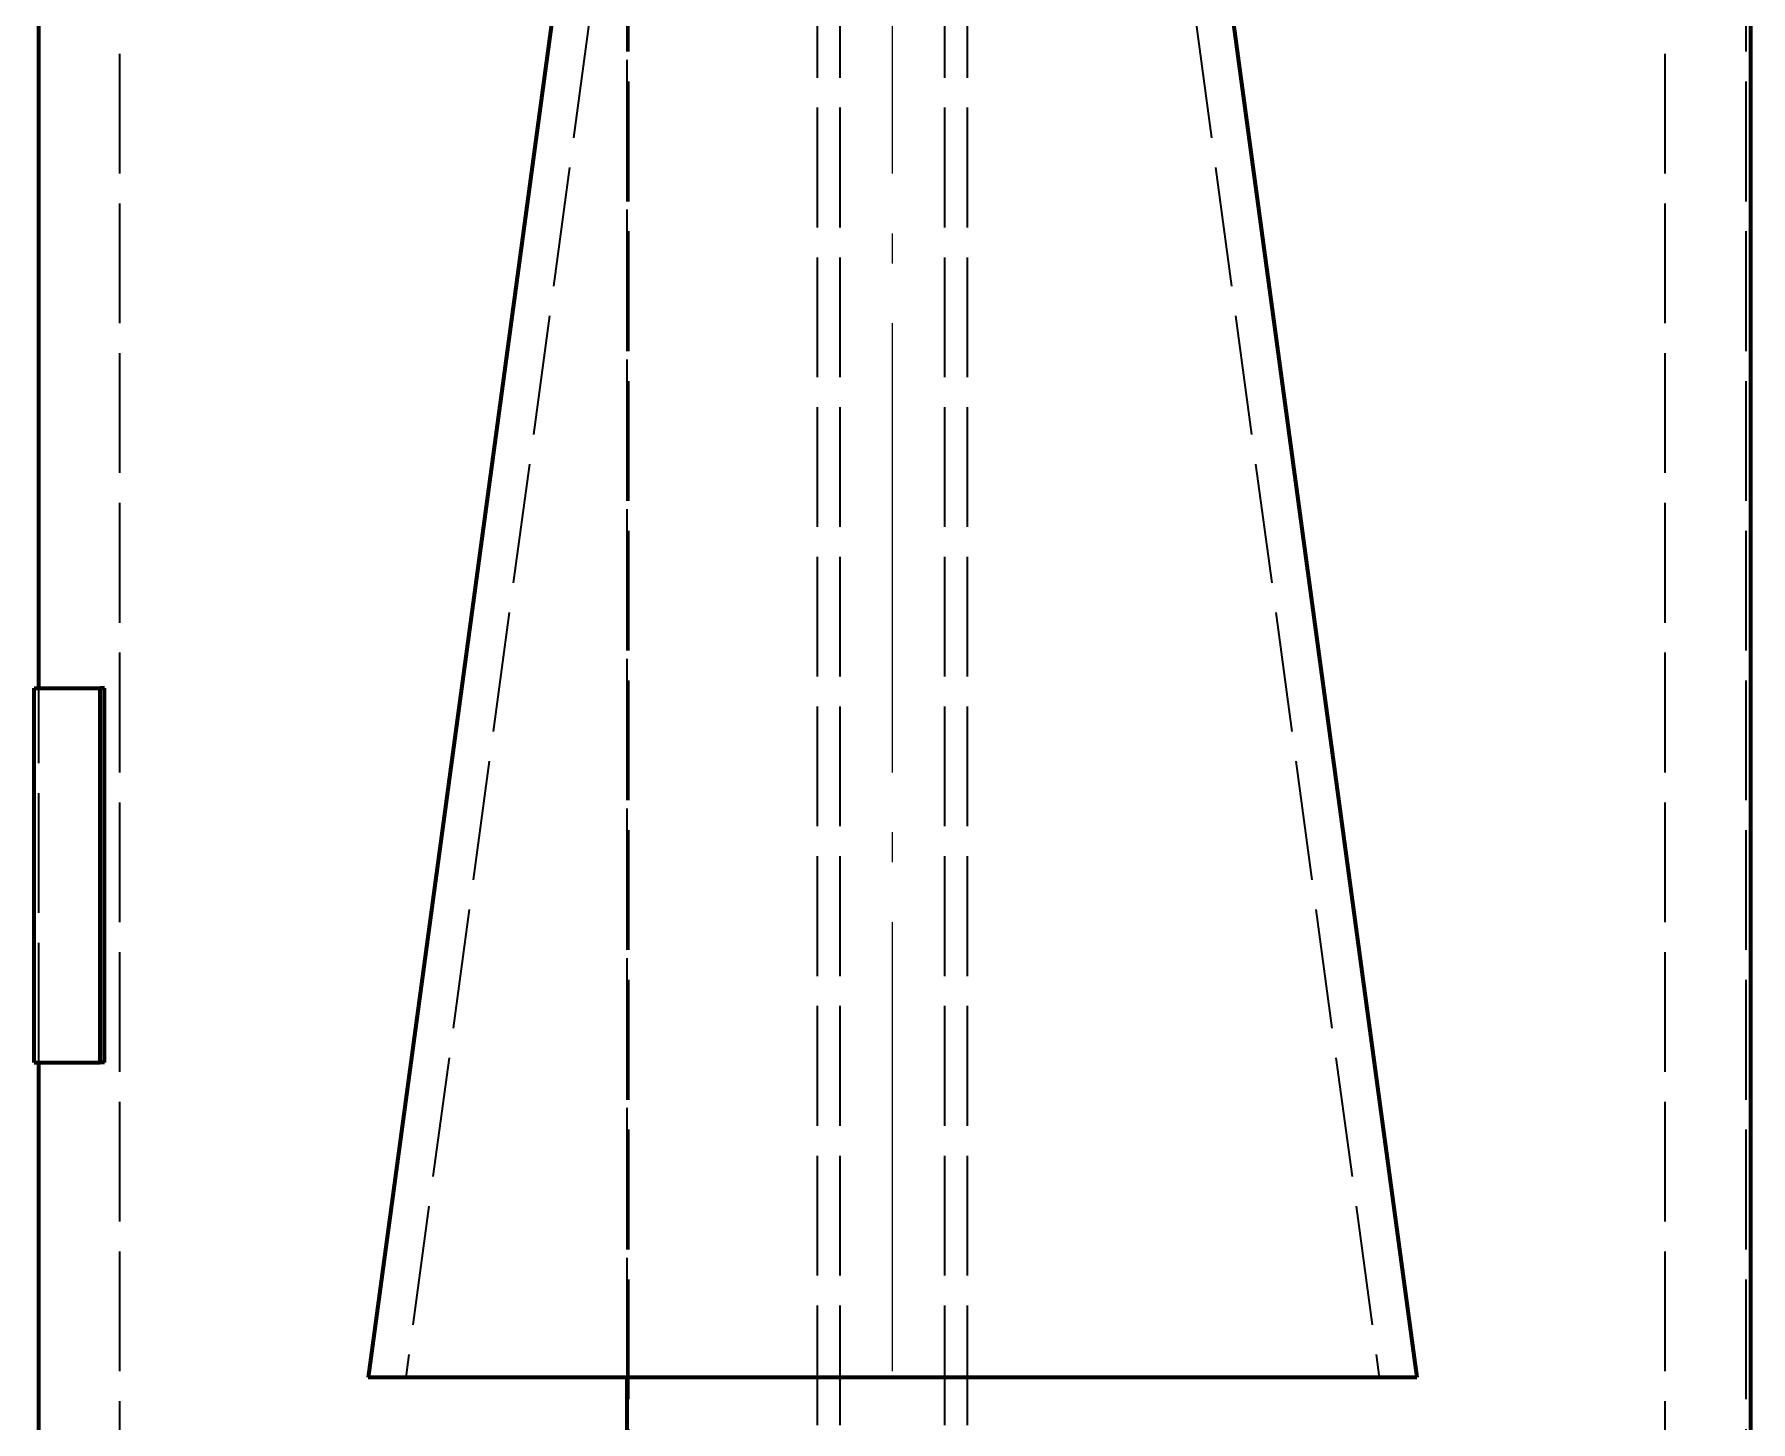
# Model space of a CAD drawing. Header units: millimetres. Extents: x 0 to 2382, y 0 to 420.
# Drawn here: x 295.8 to 353.1, y 236.8 to 283.1 of the extents above; entities that cross this region are included whole.
import ezdxf

# ---------------------------------------------------------------- set-up
doc = ezdxf.new("R2010")
doc.units = ezdxf.units.MM
doc.linetypes.add('IRAM-E-TRAZOS', pattern=[5, 4, -1])
doc.linetypes.add('IRAM-F-TRAZO-PUNTO', pattern=[20, 15, -2, 1, -2])
for name, color, linetype, lineweight in [('01-VISIBLE', 7, 'CONTINUOUS', 70), ('02-OCULTA', 4, 'IRAM-E-TRAZOS', 35), ('03-EJE', 1, 'IRAM-F-TRAZO-PUNTO', 18)]:
    doc.layers.add(name, color=color, linetype=linetype, lineweight=lineweight)

msp = doc.modelspace()

# ---------------------------------------------------------------- linework, layer by layer
at = {"layer": '01-VISIBLE'}
for p, q in [((353.145, 182.521), (353.145, 327.5)), ((295.995, 261.26), (295.995, 319.251)), ((316.33, 307.244), (306.995, 238.244)), ((332.66, 307.244), (341.995, 238.244)), ((295.845, 248.76), (295.845, 261.26)), ((298.048, 248.76), (298.048, 261.26)), ((298.187, 261.26), (298.048, 261.26)), ((298.187, 248.76), (298.187, 261.26)), ((295.995, 168.451), (295.995, 248.76)), ((298.187, 248.76), (298.048, 248.76)), ((315.642, 182.521), (315.642, 238.244))]:
    msp.add_line(p, q, dxfattribs=at)
for points in [[(295.845, 261.26), (296.12, 261.26), (296.396, 261.26), (296.671, 261.26), (296.947, 261.26), (297.222, 261.26), (297.497, 261.26), (297.773, 261.26), (298.048, 261.26)], [(295.845, 248.76), (296.12, 248.76), (296.396, 248.76), (296.671, 248.76), (296.947, 248.76), (297.222, 248.76), (297.497, 248.76), (297.773, 248.76), (298.048, 248.76)], [(324.495, 238.244), (324.245, 238.244), (323.995, 238.244), (323.745, 238.244), (323.495, 238.244), (323.245, 238.244), (322.995, 238.244), (322.745, 238.244), (322.495, 238.244), (322.245, 238.244), (321.995, 238.244), (321.745, 238.244), (321.495, 238.244), (321.245, 238.244), (320.995, 238.244), (320.745, 238.244), (320.495, 238.244), (320.245, 238.244), (319.995, 238.244), (319.745, 238.244), (319.495, 238.244), (319.245, 238.244), (318.995, 238.244), (318.745, 238.244), (318.495, 238.244), (318.245, 238.244), (317.995, 238.244), (317.745, 238.244), (317.495, 238.244), (317.245, 238.244), (316.995, 238.244), (316.745, 238.244), (316.495, 238.244), (316.245, 238.244), (315.995, 238.244), (315.745, 238.244), (315.495, 238.244), (315.245, 238.244), (314.995, 238.244), (314.745, 238.244), (314.495, 238.244), (314.245, 238.244), (313.995, 238.244), (313.745, 238.244), (313.495, 238.244), (313.245, 238.244), (312.995, 238.244), (312.745, 238.244), (312.495, 238.244), (312.245, 238.244), (311.995, 238.244), (311.745, 238.244), (311.495, 238.244), (311.245, 238.244), (310.995, 238.244), (310.745, 238.244), (310.495, 238.244), (310.245, 238.244), (309.995, 238.244), (309.745, 238.244), (309.495, 238.244), (309.245, 238.244), (308.995, 238.244), (308.745, 238.244), (308.495, 238.244), (308.245, 238.244), (307.995, 238.244), (307.745, 238.244), (307.495, 238.244), (307.245, 238.244), (306.995, 238.244)], [(341.995, 238.244), (341.741, 238.244), (341.488, 238.244), (341.234, 238.244), (340.981, 238.244), (340.727, 238.244), (340.473, 238.244), (340.22, 238.244), (339.966, 238.244), (339.712, 238.244), (339.459, 238.244), (339.205, 238.244), (338.952, 238.244), (338.698, 238.244), (338.444, 238.244), (338.191, 238.244), (337.937, 238.244), (337.683, 238.244), (337.43, 238.244), (337.176, 238.244), (336.923, 238.244), (336.669, 238.244), (336.415, 238.244), (336.162, 238.244), (335.908, 238.244), (335.654, 238.244), (335.401, 238.244), (335.147, 238.244), (334.894, 238.244), (334.64, 238.244), (334.386, 238.244), (334.133, 238.244), (333.879, 238.244), (333.625, 238.244), (333.372, 238.244), (333.118, 238.244), (332.865, 238.244), (332.611, 238.244), (332.357, 238.244), (332.104, 238.244), (331.85, 238.244), (331.596, 238.244), (331.343, 238.244), (331.089, 238.244), (330.836, 238.244), (330.582, 238.244), (330.328, 238.244), (330.075, 238.244), (329.821, 238.244), (329.567, 238.244), (329.314, 238.244), (329.06, 238.244), (328.807, 238.244), (328.553, 238.244), (328.299, 238.244), (328.046, 238.244), (327.792, 238.244), (327.538, 238.244), (327.285, 238.244), (327.031, 238.244), (326.778, 238.244), (326.524, 238.244), (326.27, 238.244), (326.017, 238.244), (325.763, 238.244), (325.509, 238.244), (325.256, 238.244), (325.002, 238.244), (324.749, 238.244), (324.495, 238.244)]]:
    msp.add_lwpolyline(points, dxfattribs=at)
at = {"layer": '02-OCULTA'}
for p, q in [((321.995, 151.651), (321.995, 340.169)), ((322.745, 151.651), (322.745, 340.169)), ((326.245, 151.651), (326.245, 340.169)), ((326.995, 151.651), (326.995, 340.169)), ((315.642, 182.521), (315.642, 327.5)), ((315.688, 182.521), (315.688, 327.5)), ((315.688, 182.521), (315.688, 327.5)), ((352.995, 182.521), (352.995, 327.5)), ((319.745, 323.244), (308.245, 238.244)), ((329.245, 323.244), (340.745, 238.244)), ((298.695, 168.451), (298.695, 319.251)), ((350.295, 168.451), (350.295, 319.251)), ((352.995, 182.521), (352.995, 319.251)), ((315.642, 238.244), (315.642, 302.154)), ((295.995, 248.76), (295.995, 261.26)), ((295.995, 248.76), (295.995, 261.26)), ((298.048, 248.76), (298.048, 261.26)), ((298.187, 261.26), (298.048, 261.26)), ((298.187, 248.76), (298.187, 261.26)), ((298.187, 248.76), (298.048, 248.76))]:
    msp.add_line(p, q, dxfattribs=at)
for points in [[(298.048, 261.26), (297.773, 261.26), (297.497, 261.26), (297.222, 261.26), (296.947, 261.26), (296.671, 261.26), (296.396, 261.26), (296.12, 261.26), (295.845, 261.26)], [(298.187, 261.26), (297.913, 261.26), (297.639, 261.26), (297.365, 261.26), (297.091, 261.26), (296.817, 261.26), (296.543, 261.26), (296.269, 261.26), (295.995, 261.26)], [(295.995, 261.26), (296.269, 261.26), (296.543, 261.26), (296.817, 261.26), (297.091, 261.26), (297.365, 261.26), (297.639, 261.26), (297.913, 261.26), (298.187, 261.26)], [(298.048, 248.76), (297.773, 248.76), (297.497, 248.76), (297.222, 248.76), (296.947, 248.76), (296.671, 248.76), (296.396, 248.76), (296.12, 248.76), (295.845, 248.76)], [(298.187, 248.76), (297.913, 248.76), (297.639, 248.76), (297.365, 248.76), (297.091, 248.76), (296.817, 248.76), (296.543, 248.76), (296.269, 248.76), (295.995, 248.76)], [(295.995, 248.76), (296.269, 248.76), (296.543, 248.76), (296.817, 248.76), (297.091, 248.76), (297.365, 248.76), (297.639, 248.76), (297.913, 248.76), (298.187, 248.76)], [(306.995, 238.244), (307.245, 238.244), (307.495, 238.244), (307.745, 238.244), (307.995, 238.244), (308.245, 238.244), (308.495, 238.244), (308.745, 238.244), (308.995, 238.244), (309.245, 238.244), (309.495, 238.244), (309.745, 238.244), (309.995, 238.244), (310.245, 238.244), (310.495, 238.244), (310.745, 238.244), (310.995, 238.244), (311.245, 238.244), (311.495, 238.244), (311.745, 238.244), (311.995, 238.244), (312.245, 238.244), (312.495, 238.244), (312.745, 238.244), (312.995, 238.244), (313.245, 238.244), (313.495, 238.244), (313.745, 238.244), (313.995, 238.244), (314.245, 238.244), (314.495, 238.244), (314.745, 238.244), (314.995, 238.244), (315.245, 238.244), (315.495, 238.244), (315.745, 238.244), (315.995, 238.244), (316.245, 238.244), (316.495, 238.244), (316.745, 238.244), (316.995, 238.244), (317.245, 238.244), (317.495, 238.244), (317.745, 238.244), (317.995, 238.244), (318.245, 238.244), (318.495, 238.244), (318.745, 238.244), (318.995, 238.244), (319.245, 238.244), (319.495, 238.244), (319.745, 238.244), (319.995, 238.244), (320.245, 238.244), (320.495, 238.244), (320.745, 238.244), (320.995, 238.244), (321.245, 238.244), (321.495, 238.244), (321.745, 238.244), (321.995, 238.244), (322.245, 238.244), (322.495, 238.244), (322.745, 238.244), (322.995, 238.244), (323.245, 238.244), (323.495, 238.244), (323.745, 238.244), (323.995, 238.244), (324.245, 238.244), (324.495, 238.244), (324.745, 238.244), (324.995, 238.244), (325.245, 238.244), (325.495, 238.244), (325.745, 238.244), (325.995, 238.244), (326.245, 238.244), (326.495, 238.244), (326.745, 238.244), (326.995, 238.244), (327.245, 238.244), (327.495, 238.244), (327.745, 238.244), (327.995, 238.244), (328.245, 238.244), (328.495, 238.244), (328.745, 238.244), (328.995, 238.244), (329.245, 238.244), (329.495, 238.244), (329.745, 238.244), (329.995, 238.244), (330.245, 238.244), (330.495, 238.244), (330.745, 238.244), (330.995, 238.244), (331.245, 238.244), (331.495, 238.244), (331.745, 238.244), (331.995, 238.244), (332.245, 238.244), (332.495, 238.244), (332.745, 238.244), (332.995, 238.244), (333.245, 238.244), (333.495, 238.244), (333.745, 238.244), (333.995, 238.244), (334.245, 238.244), (334.495, 238.244), (334.745, 238.244), (334.995, 238.244), (335.245, 238.244), (335.495, 238.244), (335.745, 238.244), (335.995, 238.244), (336.245, 238.244), (336.495, 238.244), (336.745, 238.244), (336.995, 238.244), (337.245, 238.244), (337.495, 238.244), (337.745, 238.244), (337.995, 238.244), (338.245, 238.244), (338.495, 238.244), (338.745, 238.244), (338.995, 238.244), (339.245, 238.244), (339.495, 238.244), (339.745, 238.244), (339.995, 238.244), (340.245, 238.244), (340.495, 238.244), (340.745, 238.244), (340.995, 238.244), (341.245, 238.244), (341.495, 238.244), (341.745, 238.244), (341.995, 238.244)], [(324.495, 238.244), (324.245, 238.244), (323.995, 238.244), (323.745, 238.244), (323.495, 238.244), (323.245, 238.244), (322.995, 238.244), (322.745, 238.244), (322.495, 238.244), (322.245, 238.244), (321.995, 238.244), (321.745, 238.244), (321.495, 238.244), (321.245, 238.244), (320.995, 238.244), (320.745, 238.244), (320.495, 238.244), (320.245, 238.244), (319.995, 238.244), (319.745, 238.244), (319.495, 238.244), (319.245, 238.244), (318.995, 238.244), (318.745, 238.244), (318.495, 238.244), (318.245, 238.244), (317.995, 238.244), (317.745, 238.244), (317.495, 238.244), (317.245, 238.244), (316.995, 238.244), (316.745, 238.244), (316.495, 238.244), (316.245, 238.244), (315.995, 238.244), (315.745, 238.244), (315.495, 238.244), (315.245, 238.244), (314.995, 238.244), (314.745, 238.244), (314.495, 238.244), (314.245, 238.244), (313.995, 238.244), (313.745, 238.244), (313.495, 238.244), (313.245, 238.244), (312.995, 238.244), (312.745, 238.244), (312.495, 238.244), (312.245, 238.244), (311.995, 238.244), (311.745, 238.244), (311.495, 238.244), (311.245, 238.244), (310.995, 238.244), (310.745, 238.244), (310.495, 238.244), (310.245, 238.244), (309.995, 238.244), (309.745, 238.244), (309.495, 238.244), (309.245, 238.244), (308.995, 238.244), (308.745, 238.244), (308.495, 238.244), (308.245, 238.244)], [(308.245, 238.244), (308.495, 238.244), (308.745, 238.244), (308.995, 238.244), (309.245, 238.244), (309.495, 238.244), (309.745, 238.244), (309.995, 238.244), (310.245, 238.244), (310.495, 238.244), (310.745, 238.244), (310.995, 238.244), (311.245, 238.244), (311.495, 238.244), (311.745, 238.244), (311.995, 238.244), (312.245, 238.244), (312.495, 238.244), (312.745, 238.244), (312.995, 238.244), (313.245, 238.244), (313.495, 238.244), (313.745, 238.244), (313.995, 238.244), (314.245, 238.244), (314.495, 238.244), (314.745, 238.244), (314.995, 238.244), (315.245, 238.244), (315.495, 238.244), (315.745, 238.244), (315.995, 238.244), (316.245, 238.244), (316.495, 238.244), (316.745, 238.244), (316.995, 238.244), (317.245, 238.244), (317.495, 238.244), (317.745, 238.244), (317.995, 238.244), (318.245, 238.244), (318.495, 238.244), (318.745, 238.244), (318.995, 238.244), (319.245, 238.244), (319.495, 238.244), (319.745, 238.244), (319.995, 238.244), (320.245, 238.244), (320.495, 238.244), (320.745, 238.244), (320.995, 238.244), (321.245, 238.244), (321.495, 238.244), (321.745, 238.244), (321.995, 238.244), (322.245, 238.244), (322.495, 238.244), (322.745, 238.244), (322.995, 238.244), (323.245, 238.244), (323.495, 238.244), (323.745, 238.244), (323.995, 238.244), (324.245, 238.244), (324.495, 238.244), (324.745, 238.244), (324.995, 238.244), (325.245, 238.244), (325.495, 238.244), (325.745, 238.244), (325.995, 238.244), (326.245, 238.244), (326.495, 238.244), (326.745, 238.244), (326.995, 238.244), (327.245, 238.244), (327.495, 238.244), (327.745, 238.244), (327.995, 238.244), (328.245, 238.244), (328.495, 238.244), (328.745, 238.244), (328.995, 238.244), (329.245, 238.244), (329.495, 238.244), (329.745, 238.244), (329.995, 238.244), (330.245, 238.244), (330.495, 238.244), (330.745, 238.244), (330.995, 238.244), (331.245, 238.244), (331.495, 238.244), (331.745, 238.244), (331.995, 238.244), (332.245, 238.244), (332.495, 238.244), (332.745, 238.244), (332.995, 238.244), (333.245, 238.244), (333.495, 238.244), (333.745, 238.244), (333.995, 238.244), (334.245, 238.244), (334.495, 238.244), (334.745, 238.244), (334.995, 238.244), (335.245, 238.244), (335.495, 238.244), (335.745, 238.244), (335.995, 238.244), (336.245, 238.244), (336.495, 238.244), (336.745, 238.244), (336.995, 238.244), (337.245, 238.244), (337.495, 238.244), (337.745, 238.244), (337.995, 238.244), (338.245, 238.244), (338.495, 238.244), (338.745, 238.244), (338.995, 238.244), (339.245, 238.244), (339.495, 238.244), (339.745, 238.244), (339.995, 238.244), (340.245, 238.244), (340.495, 238.244), (340.745, 238.244)], [(340.745, 238.244), (340.491, 238.244), (340.237, 238.244), (339.983, 238.244), (339.729, 238.244), (339.475, 238.244), (339.222, 238.244), (338.968, 238.244), (338.714, 238.244), (338.46, 238.244), (338.206, 238.244), (337.952, 238.244), (337.698, 238.244), (337.444, 238.244), (337.19, 238.244), (336.936, 238.244), (336.682, 238.244), (336.429, 238.244), (336.175, 238.244), (335.921, 238.244), (335.667, 238.244), (335.413, 238.244), (335.159, 238.244), (334.905, 238.244), (334.651, 238.244), (334.397, 238.244), (334.143, 238.244), (333.89, 238.244), (333.636, 238.244), (333.382, 238.244), (333.128, 238.244), (332.874, 238.244), (332.62, 238.244), (332.366, 238.244), (332.112, 238.244), (331.858, 238.244), (331.604, 238.244), (331.35, 238.244), (331.097, 238.244), (330.843, 238.244), (330.589, 238.244), (330.335, 238.244), (330.081, 238.244), (329.827, 238.244), (329.573, 238.244), (329.319, 238.244), (329.065, 238.244), (328.811, 238.244), (328.557, 238.244), (328.304, 238.244), (328.05, 238.244), (327.796, 238.244), (327.542, 238.244), (327.288, 238.244), (327.034, 238.244), (326.78, 238.244), (326.526, 238.244), (326.272, 238.244), (326.018, 238.244), (325.765, 238.244), (325.511, 238.244), (325.257, 238.244), (325.003, 238.244), (324.749, 238.244), (324.495, 238.244)]]:
    msp.add_lwpolyline(points, dxfattribs=at)
at = {"layer": '03-EJE'}
msp.add_line((324.495, 138.451), (324.495, 369.674), dxfattribs=at)

doc.saveas('drawing.dxf')
